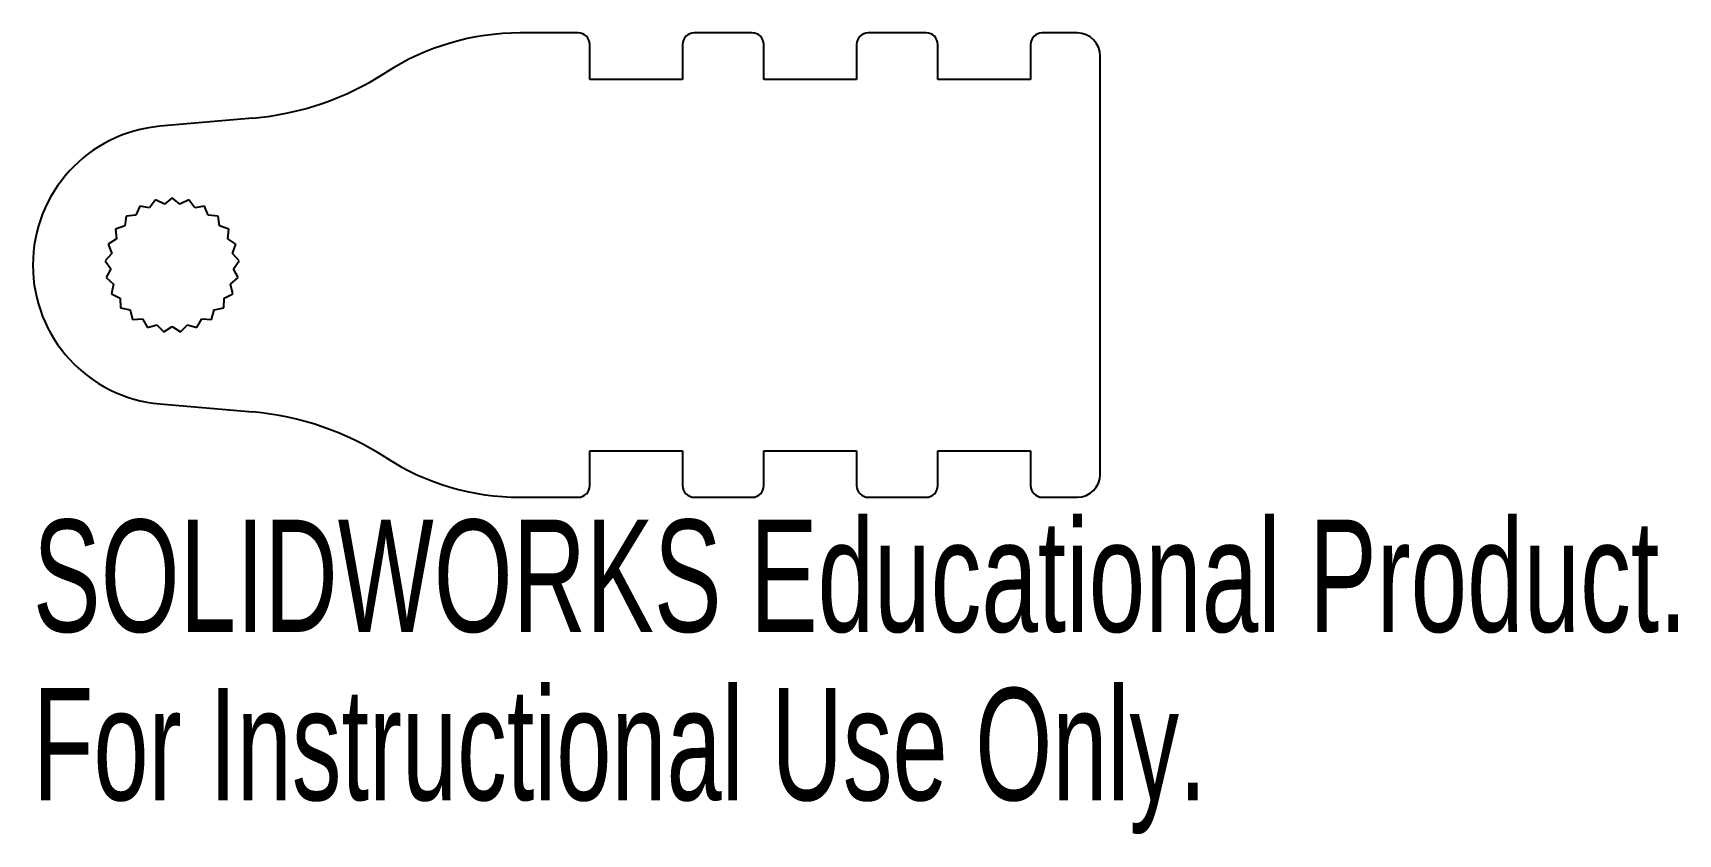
# Model space of a CAD drawing. Extents: x -6 to 64.9, y -24.5 to 10.
import ezdxf
from ezdxf.enums import TextEntityAlignment as Align

# ---------------------------------------------------------------- set-up
doc = ezdxf.new("R2010")
doc.units = 0
doc.layers.get('0').update_dxf_attribs({"linetype": 'CONTINUOUS'})

msp = doc.modelspace()

# ---------------------------------------------------------------- linework, layer by layer
at = {"color": 7, "linetype": 'CONTINUOUS'}
for p, q in [((17.5, 10), (15, 10)), ((25, 10), (22.5, 10)), ((32.5, 10), (30, 10)), ((39, 10), (37.5, 10)), ((18, 8), (18, 9.5)), ((22, 9.5), (22, 8)), ((25.5, 8), (25.5, 9.5)), ((29.5, 9.5), (29.5, 8)), ((33, 8), (33, 9.5)), ((37, 9.5), (37, 8)), ((40, -9), (40, 9)), ((22, 8), (18, 8)), ((29.5, 8), (25.5, 8)), ((37, 8), (33, 8)), ((3.477, 6.327), (-0.523, 5.977)), ((0, 2.895), (-0.332, 2.629)), ((0.332, 2.629), (0, 2.895)), ((-1.558, 2.144), (-1.982, 2.11)), ((-1.395, 2.537), (-1.558, 2.144)), ((-0.976, 2.464), (-1.395, 2.537)), ((-0.72, 2.804), (-0.976, 2.464)), ((-0.332, 2.629), (-0.72, 2.804)), ((0.72, 2.804), (0.332, 2.629)), ((0.976, 2.464), (0.72, 2.804)), ((1.395, 2.537), (0.976, 2.464)), ((1.558, 2.144), (1.395, 2.537)), ((1.982, 2.11), (1.558, 2.144)), ((-2.042, 1.689), (-2.444, 1.551)), ((-2.444, 1.551), (-2.398, 1.128)), ((-1.982, 2.11), (-2.042, 1.689)), ((2.042, 1.689), (1.982, 2.11)), ((2.444, 1.551), (2.042, 1.689)), ((2.398, 1.128), (2.444, 1.551)), ((-2.398, 1.128), (-2.753, 0.895)), ((-2.753, 0.895), (-2.603, 0.497)), ((2.753, 0.895), (2.398, 1.128)), ((2.603, 0.497), (2.753, 0.895)), ((-2.603, 0.497), (-2.889, 0.182)), ((-2.889, 0.182), (-2.645, -0.166)), ((2.889, 0.182), (2.603, 0.497)), ((2.645, -0.166), (2.889, 0.182)), ((-2.645, -0.166), (-2.844, -0.542)), ((-2.844, -0.542), (-2.52, -0.819)), ((2.52, -0.819), (2.844, -0.542)), ((2.844, -0.542), (2.645, -0.166)), ((-2.52, -0.819), (-2.619, -1.233)), ((-2.619, -1.233), (-2.237, -1.42)), ((2.237, -1.42), (2.619, -1.233)), ((2.619, -1.233), (2.52, -0.819)), ((-2.237, -1.42), (-2.231, -1.845)), ((-2.231, -1.845), (-1.814, -1.932)), ((-1.814, -1.932), (-1.702, -2.342)), ((1.702, -2.342), (1.814, -1.932)), ((1.814, -1.932), (2.231, -1.845)), ((2.231, -1.845), (2.237, -1.42)), ((-1.702, -2.342), (-1.277, -2.322)), ((-1.277, -2.322), (-1.066, -2.692)), ((-1.066, -2.692), (-0.659, -2.567)), ((-0.659, -2.567), (-0.363, -2.872)), ((-0.363, -2.872), (0, -2.65)), ((0, -2.65), (0.363, -2.872)), ((0.363, -2.872), (0.659, -2.567)), ((0.659, -2.567), (1.066, -2.692)), ((1.066, -2.692), (1.277, -2.322)), ((1.277, -2.322), (1.702, -2.342)), ((-0.523, -5.977), (3.477, -6.327)), ((18, -9.5), (18, -8)), ((18, -8), (22, -8)), ((22, -8), (22, -9.5)), ((25.5, -9.5), (25.5, -8)), ((25.5, -8), (29.5, -8)), ((29.5, -8), (29.5, -9.5)), ((33, -9.5), (33, -8)), ((33, -8), (37, -8)), ((37, -8), (37, -9.5)), ((15, -10), (17.5, -10)), ((22.5, -10), (25, -10)), ((30, -10), (32.5, -10)), ((37.5, -10), (39, -10))]:
    msp.add_line(p, q, dxfattribs=at)
for centre, radius, start, end in [((15, -0.674), 10.674, 90, 122.854), ((17.5, 9.5), 0.5, 0, 90), ((22.5, 9.5), 0.5, 90, 180), ((25, 9.5), 0.5, 0, 90), ((30, 9.5), 0.5, 90, 180), ((32.5, 9.5), 0.5, 0, 90), ((37.5, 9.5), 0.5, 90, 180), ((39, 9), 1, 0, 90), ((2.38, 18.869), 12.589, 275, 302.854), ((0, 0), 6, 95, 265), ((2.38, -18.869), 12.589, 57.146, 85), ((15, 0.674), 10.674, 237.146, 270), ((39, -9), 1, 270, 0), ((17.5, -9.5), 0.5, 270, 0), ((22.5, -9.5), 0.5, 180, 270), ((25, -9.5), 0.5, 270, 0), ((30, -9.5), 0.5, 180, 270), ((32.5, -9.5), 0.5, 270, 0), ((37.5, -9.5), 0.5, 180, 270)]:
    msp.add_arc(centre, radius, start, end, dxfattribs=at)

# ---------------------------------------------------------------- texts
for s, width, p in [('SOLIDWORKS Educational Product.', 0.677419, (-6, -17.25)), ('For Instructional Use Only.', 0.661111, (-6, -24.501))]:
    msp.add_text(s, height=4.83362, dxfattribs=dict(at, width=width)).set_placement(p, align=Align.BOTTOM_LEFT)

doc.saveas('drawing.dxf')
